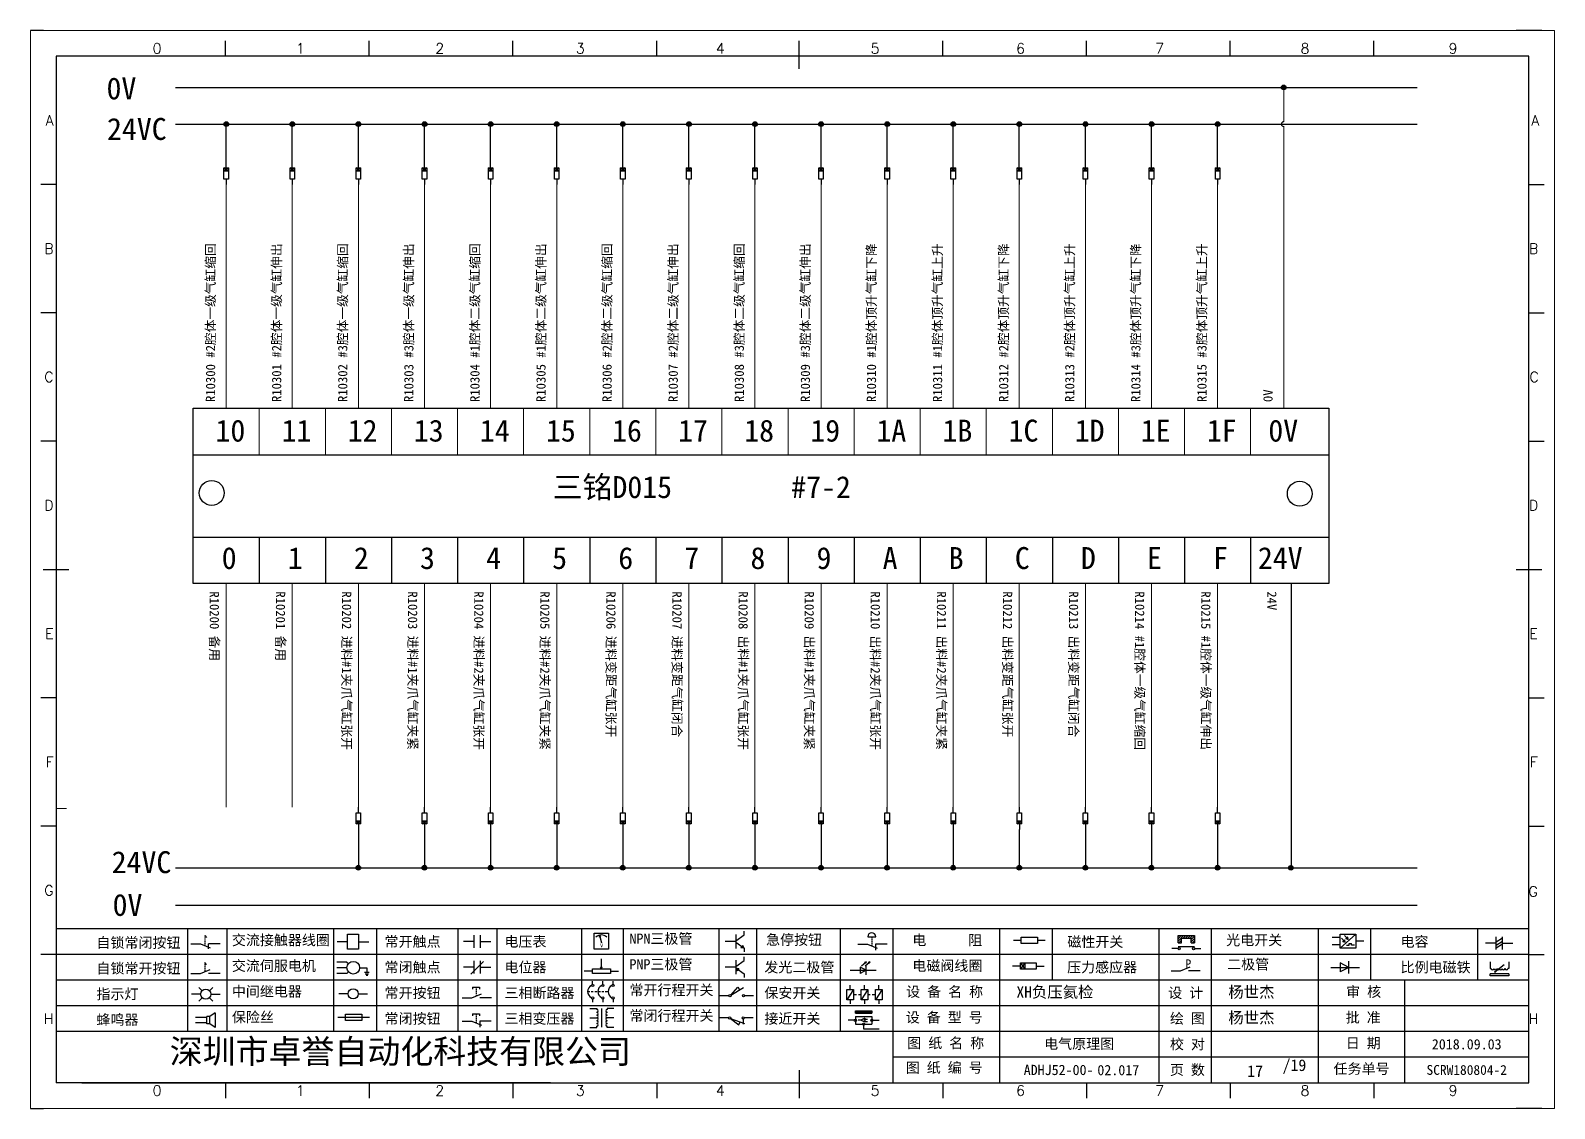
# Model space of a CAD drawing. Header units: millimetres. Extents: x 17734 to 28845, y 9358 to 11073.
# Drawn here: x 23331.7 to 23659.2, y 9420.4 to 9652 of the extents above; entities that cross this region are included whole.
import ezdxf
from ezdxf.enums import TextEntityAlignment as Align

# ---------------------------------------------------------------- set-up
doc = ezdxf.new("R2010")
doc.units = ezdxf.units.MM
doc.layers.add('AE_BOR', color=1, linetype='Continuous')
doc.styles.get("Standard").update_dxf_attribs({"font": ''})
doc.styles.add('WD', font='romans.shx', dxfattribs={"bigfont": 'gbcbig.shx'})
doc.styles.add('汉字', font='')
doc.styles.get('Standard').set_extended_font_data('SimSun')
doc.styles.get('汉字').set_extended_font_data('新宋体')

# ---------------------------------------------------------------- blocks, each defined once
blk = doc.blocks.new('磁性开关')
at = {"linetype": 'ByBlock'}
h = blk.add_hatch(dxfattribs=at)
h.set_pattern_fill('ANSI31', color=256, scale=0.1, style=0)
h.paths.add_polyline_path([(-1910.88, -776.69), (-1910.88, -775.29), (-1907.69, -775.29), (-1907.69, -776.69), (-1908.31, -776.69), (-1908.31, -775.79), (-1910.25, -775.79), (-1910.25, -776.69)])
for p, q in [((-1910.91, -777.81), (-1912.09, -777.81)), ((-1910.88, -776.69), (-1910.88, -775.29)), ((-1910.88, -775.29), (-1907.69, -775.29)), ((-1910.88, -776.69), (-1910.25, -776.69)), ((-1910.88, -777.39), (-1907.69, -777.39)), ((-1910.25, -776.69), (-1910.25, -775.79)), ((-1910.25, -775.79), (-1908.31, -775.79)), ((-1908.31, -776.69), (-1908.31, -775.79)), ((-1908.31, -776.69), (-1907.69, -776.69)), ((-1907.69, -775.29), (-1907.69, -776.69)), ((-1907.66, -777.81), (-1906.48, -777.81))]:
    blk.add_line(p, q, dxfattribs=at)
for centre in [(-1910.68, -777.81), (-1907.88, -777.81)]:
    blk.add_circle(centre, 0.225, dxfattribs=at)
blk = doc.blocks.new('*U8')
at = {"linetype": 'ByBlock'}
for p, q in [((-1909.23, -780.45), (-1909.23, -780.67)), ((-1909.23, -780.45), (-1908.92, -780.84)), ((-1909.23, -780.84), (-1909.23, -781.05)), ((-1911.92, -782.07), (-1910.06, -782.07)), ((-1910.06, -782.07), (-1908.18, -782.88)), ((-1909.23, -781.23), (-1909.23, -781.44)), ((-1909.23, -781.61), (-1909.23, -781.83)), ((-1909.23, -782), (-1909.23, -782.21)), ((-1909.23, -782.38), (-1909.23, -782.43)), ((-1908.52, -783.07), (-1908.52, -782.07)), ((-1906.25, -782.07), (-1908.52, -782.07))]:
    blk.add_line(p, q, dxfattribs=at)
blk = doc.blocks.new('*U11')
at = {"linetype": 'ByBlock'}
for p, q in [((-1911.92, -792.89), (-1910.06, -792.89)), ((-1910.06, -792.89), (-1908.18, -792.08)), ((-1908.88, -791.17), (-1909.23, -790.71)), ((-1909.23, -790.71), (-1909.23, -790.92)), ((-1909.23, -791.09), (-1909.23, -791.31)), ((-1909.23, -791.48), (-1909.23, -791.69)), ((-1909.23, -791.86), (-1909.23, -792.08)), ((-1909.23, -792.25), (-1909.23, -792.47)), ((-1906.25, -792.89), (-1908.52, -792.89))]:
    blk.add_line(p, q, dxfattribs=at)
blk = doc.blocks.new('蜂鸣器')
at = {"linetype": 'ByBlock'}
for p, q in [((-1907.17, -795.53), (-1908.25, -796.26)), ((-1907.17, -795.53), (-1907.17, -798.41)), ((-1908.8, -796.48), (-1911.01, -796.48)), ((-1908.8, -797.46), (-1911.01, -797.46)), ((-1908.25, -796.26), (-1908.8, -796.26)), ((-1908.8, -797.68), (-1908.8, -796.26)), ((-1908.25, -797.68), (-1908.8, -797.68)), ((-1908.25, -797.68), (-1908.25, -796.26)), ((-1907.17, -798.41), (-1908.25, -797.68))]:
    blk.add_line(p, q, dxfattribs=at)
blk = doc.blocks.new('指示灯')
at = {"linetype": 'ByBlock'}
for p, q in [((-1854.25, -776.92), (-1856.06, -776.92)), ((-1854.62, -775.59), (-1853.97, -776.23)), ((-1854.62, -778.25), (-1853.97, -777.61)), ((-1851.9, -775.59), (-1852.54, -776.23)), ((-1851.9, -778.25), (-1852.54, -777.61)), ((-1852.26, -776.92), (-1850.45, -776.92))]:
    blk.add_line(p, q, dxfattribs=at)
blk.add_circle((-1853.26, -776.92), 0.992, dxfattribs=at)
blk = doc.blocks.new('光电开关')
at = {"linetype": 'ByBlock'}
h = blk.add_hatch(dxfattribs=at)
h.set_pattern_fill('ANSI31', color=256, scale=0.01, style=0)
h.set_pattern_definition([(45, (0.172267, 0), (-0.0224506403, 0.0224506403), [])])
h.paths.add_polyline_path([(-1882.44, -776.34), (-1882.5, -775.91), (-1882.68, -776.07)])
h.paths.add_polyline_path([(-1882.86, -776.23), (-1882.44, -776.34), (-1882.68, -776.07)])
h.paths.add_polyline_path([(-1883.05, -776.88), (-1883.11, -776.45), (-1883.29, -776.61)])
h.paths.add_polyline_path([(-1883.47, -776.77), (-1883.05, -776.88), (-1883.29, -776.61)])
for p, q in [((-1884.01, -775.96), (-1885.56, -775.96)), ((-1884.01, -777.39), (-1885.56, -777.39)), ((-1880.91, -775.3), (-1884.01, -778.05)), ((-1883.75, -776.09), (-1883.05, -776.88)), ((-1883.11, -776.45), (-1883.47, -776.77)), ((-1883.05, -776.88), (-1883.47, -776.77)), ((-1883.14, -775.55), (-1882.44, -776.34)), ((-1883.05, -776.88), (-1883.11, -776.45)), ((-1882.5, -775.91), (-1882.86, -776.23)), ((-1882.44, -776.34), (-1882.86, -776.23)), ((-1882.78, -777.47), (-1882.23, -777.47)), ((-1882.44, -776.34), (-1882.5, -775.91)), ((-1882.23, -777.47), (-1882.23, -777.14)), ((-1882.23, -777.14), (-1881.78, -777.14)), ((-1881.78, -777.47), (-1881.78, -777.14)), ((-1881.23, -777.47), (-1881.78, -777.47)), ((-1879.37, -776.67), (-1880.91, -776.67))]:
    blk.add_line(p, q, dxfattribs=at)
blk.add_lwpolyline([(-1884.01, -775.3), (-1880.91, -775.3), (-1880.91, -778.05), (-1884.01, -778.05)], close=True, dxfattribs=at)
blk = doc.blocks.new('交流接触器线圈')
at = {"linetype": 'ByBlock'}
for p, q in [((-1880.82, -781.77), (-1882.87, -781.77)), ((-1878.72, -781.77), (-1876.67, -781.77))]:
    blk.add_line(p, q, dxfattribs=at)
blk.add_lwpolyline([(-1880.82, -780.28), (-1878.72, -780.28), (-1878.72, -783.26), (-1880.82, -783.26)], close=True, dxfattribs=at)
blk = doc.blocks.new('交流伺服电机')
at = {"linetype": 'ByBlock'}
for p, q in [((-1880.97, -785.75), (-1882.94, -785.75)), ((-1880.97, -786.85), (-1882.94, -786.85)), ((-1880.97, -785.75), (-1880.65, -786.03)), ((-1878.49, -786.85), (-1877.07, -786.85)), ((-1877.07, -786.85), (-1877.07, -787.72)), ((-1880.97, -787.94), (-1882.94, -787.94)), ((-1880.97, -787.94), (-1880.65, -787.67)), ((-1877.54, -787.72), (-1876.59, -787.72)), ((-1877.38, -788.01), (-1876.75, -788.01)), ((-1877.23, -788.29), (-1876.9, -788.29))]:
    blk.add_line(p, q, dxfattribs=at)
blk.add_circle((-1879.73, -786.85), 1.24, dxfattribs=at)
blk = doc.blocks.new('中间继电器')
at = {"linetype": 'ByBlock'}
for p, q in [((-1880.72, -791.92), (-1882.54, -791.92)), ((-1878.74, -791.92), (-1876.92, -791.92))]:
    blk.add_line(p, q, dxfattribs=at)
blk.add_circle((-1879.73, -791.92), 0.992, dxfattribs=at)
blk = doc.blocks.new('保险丝')
at = {"linetype": 'ByBlock'}
blk.add_line((-1882.72, -796.49), (-1876.55, -796.49), dxfattribs=at)
blk.add_lwpolyline([(-1881.2, -795.86), (-1878.06, -795.86), (-1878.06, -797.12), (-1881.2, -797.12)], close=True, dxfattribs=at)
blk = doc.blocks.new('常开按钮')
at = {"linetype": 'ByBlock'}
for p, q in [((-1910.06, -787.73), (-1908.18, -786.93)), ((-1909.9, -785.68), (-1908.56, -785.68)), ((-1909.9, -785.68), (-1909.9, -786.07)), ((-1909.23, -785.68), (-1909.23, -785.89)), ((-1909.23, -786.06), (-1909.23, -786.28)), ((-1909.23, -786.45), (-1909.23, -786.67)), ((-1909.23, -786.84), (-1909.23, -787.05)), ((-1908.56, -785.68), (-1908.56, -786.07)), ((-1911.92, -787.73), (-1910.06, -787.73)), ((-1909.23, -787.22), (-1909.23, -787.38)), ((-1906.25, -787.73), (-1908.52, -787.73))]:
    blk.add_line(p, q, dxfattribs=at)
blk = doc.blocks.new('常开触点')
at = {"linetype": 'ByBlock'}
for p, q in [((-1853.82, -782.99), (-1853.82, -780.56)), ((-1852.6, -782.99), (-1852.6, -780.56)), ((-1853.82, -781.77), (-1855.88, -781.77)), ((-1852.6, -781.77), (-1850.55, -781.77))]:
    blk.add_line(p, q, dxfattribs=at)
blk = doc.blocks.new('常闭触点')
at = {"linetype": 'ByBlock'}
for p, q in [((-1853.82, -786.77), (-1855.88, -786.77)), ((-1852.01, -785.66), (-1854.43, -788.1)), ((-1853.82, -787.99), (-1853.82, -785.56)), ((-1852.6, -787.99), (-1852.6, -785.56)), ((-1852.6, -786.77), (-1850.55, -786.77))]:
    blk.add_line(p, q, dxfattribs=at)
blk = doc.blocks.new('常闭按钮')
at = {"linetype": 'ByBlock'}
for p, q in [((-1856.13, -792.28), (-1854.28, -792.28)), ((-1854.28, -792.28), (-1852.4, -793.09)), ((-1854.11, -790.83), (-1852.77, -790.83)), ((-1854.11, -790.83), (-1854.11, -791.22)), ((-1853.44, -790.83), (-1853.44, -791.04)), ((-1853.44, -791.21), (-1853.44, -791.43)), ((-1853.44, -791.6), (-1853.44, -791.82)), ((-1853.44, -791.99), (-1853.44, -792.2)), ((-1853.44, -792.37), (-1853.44, -792.53)), ((-1852.77, -790.83), (-1852.77, -791.22)), ((-1850.47, -792.28), (-1852.73, -792.28)), ((-1852.73, -792.28), (-1852.73, -793.43))]:
    blk.add_line(p, q, dxfattribs=at)
blk = doc.blocks.new('电磁阀线圈')
at = {"linetype": 'ByBlock'}
for p, q in [((-1854.61, -795.92), (-1853.75, -797.16)), ((-1853.75, -795.92), (-1854.61, -797.16)), ((-1853.75, -795.92), (-1853.75, -797.16)), ((-1854.61, -796.54), (-1856.17, -796.54)), ((-1851.53, -796.54), (-1849.97, -796.54))]:
    blk.add_line(p, q, dxfattribs=at)
blk.add_lwpolyline([(-1854.61, -795.92), (-1851.53, -795.92), (-1851.53, -797.16), (-1854.61, -797.16)], close=True, dxfattribs=at)
blk = doc.blocks.new('电压表')
at = {"linetype": 'ByBlock'}
for p, q in [((-1814.84, -780.75), (-1814.91, -781.13)), ((-1814.6, -781.05), (-1814.91, -781.13)), ((-1814.84, -780.75), (-1814.46, -782.26)), ((-1814.84, -780.75), (-1814.6, -781.05))]:
    blk.add_line(p, q, dxfattribs=at)
blk.add_lwpolyline([(-1815.84, -780.34), (-1813.07, -780.34), (-1813.07, -783.49), (-1815.84, -783.49)], close=True, dxfattribs=at)
blk.add_arc((-1814.46, -782.26), 1.56, 46.8313, 133.1687, dxfattribs=at)
at = {"linetype": 'ByBlock', "insert": (-1814.7, -782.39), "char_height": 0.75, "width": 0.6768, "attachment_point": 1}
blk.add_mtext('V', dxfattribs=at)
blk = doc.blocks.new('电位器')
at = {"linetype": 'ByBlock'}
for p, q in [((-1814.45, -787.3), (-1814.62, -786.96)), ((-1814.62, -786.96), (-1814.27, -786.96)), ((-1814.45, -787.3), (-1814.45, -785.39)), ((-1814.45, -787.3), (-1814.27, -786.96)), ((-1816.21, -787.75), (-1817.79, -787.75)), ((-1812.68, -787.75), (-1811.1, -787.75))]:
    blk.add_line(p, q, dxfattribs=at)
blk.add_lwpolyline([(-1816.21, -787.3), (-1812.68, -787.3), (-1812.68, -788.2), (-1816.21, -788.2)], close=True, dxfattribs=at)
blk = doc.blocks.new('三相断路器')
at = {"linetype": 'ByBlock'}
for p, q in [((-1816.17, -790.33), (-1816.17, -789.7)), ((-1814.17, -790.33), (-1814.17, -789.7)), ((-1812.18, -790.33), (-1812.18, -789.7)), ((-1817.14, -791.74), (-1816.72, -791.74)), ((-1816.45, -791.74), (-1816.03, -791.74)), ((-1815.76, -791.74), (-1815.34, -791.74)), ((-1815.07, -791.74), (-1814.65, -791.74)), ((-1814.38, -791.74), (-1813.96, -791.74)), ((-1813.69, -791.74), (-1813.27, -791.74)), ((-1816.17, -793.19), (-1816.17, -793.83)), ((-1814.17, -793.19), (-1814.17, -793.83)), ((-1812.18, -793.19), (-1812.18, -793.83))]:
    blk.add_line(p, q, dxfattribs=at)
for centre in [(-1816.17, -790.55), (-1816.17, -792.98), (-1814.17, -790.55), (-1814.17, -792.98), (-1812.18, -790.55), (-1812.18, -792.98)]:
    blk.add_circle(centre, 0.219, dxfattribs=at)
for centre in [(-1815.81, -791.74), (-1813.82, -791.74), (-1811.83, -791.74)]:
    blk.add_arc(centre, 1.32, 115.5791, 244.4209, dxfattribs=at)
blk = doc.blocks.new('三相变压器')
at = {"linetype": 'ByBlock'}
for p, q in [((-1816.69, -795.03), (-1815.37, -795.03)), ((-1815.37, -795.03), (-1815.37, -795.24)), ((-1814.34, -798.7), (-1814.34, -795.04)), ((-1812, -795.03), (-1813.32, -795.03)), ((-1813.32, -795.03), (-1813.32, -795.24)), ((-1816.69, -796.87), (-1815.37, -796.87)), ((-1816.69, -798.71), (-1815.37, -798.71)), ((-1815.37, -798.71), (-1815.37, -798.5)), ((-1812, -796.87), (-1813.32, -796.87)), ((-1813.32, -798.71), (-1813.32, -798.5)), ((-1812, -798.71), (-1813.32, -798.71))]:
    blk.add_line(p, q, dxfattribs=at)
for centre, start, end in [((-1815.37, -795.51), 270, 90), ((-1815.37, -796.06), 270, 90), ((-1813.32, -795.51), 90, 270), ((-1813.32, -796.06), 90, 270), ((-1815.37, -796.6), 270, 90), ((-1815.37, -797.14), 270, 90), ((-1815.37, -797.68), 270, 90), ((-1815.37, -798.23), 270, 90), ((-1813.32, -796.6), 90, 270), ((-1813.32, -797.14), 90, 270), ((-1813.32, -797.68), 90, 270), ((-1813.32, -798.23), 90, 270)]:
    blk.add_arc(centre, 0.271, start, end, dxfattribs=at)
blk = doc.blocks.new('压力感应器')
at = {"linetype": 'ByBlock'}
for p, q in [((-1817.44, -777.73), (-1815.59, -777.73)), ((-1815.59, -777.73), (-1813.71, -776.93)), ((-1811.78, -777.73), (-1814.05, -777.73))]:
    blk.add_line(p, q, dxfattribs=at)
at = {"linetype": 'ByBlock', "insert": (-1814.65, -775.48), "char_height": 1.68, "width": 1.2242, "attachment_point": 1}
blk.add_mtext('{\\fNSimSun|b0|i0|c134|p49;P}', dxfattribs=at)
blk = doc.blocks.new('二极管')
at = {"linetype": 'ByBlock'}
for p, q in [((-1787.52, -776.77), (-1781.92, -776.77)), ((-1783.97, -776.77), (-1785.69, -775.9)), ((-1785.69, -775.9), (-1785.69, -777.65)), ((-1783.97, -776.77), (-1785.69, -777.65)), ((-1783.97, -777.99), (-1783.97, -775.56))]:
    blk.add_line(p, q, dxfattribs=at)
blk = doc.blocks.new('NPN三极管')
at = {"linetype": 'ByBlock'}
for p, q in [((-1785.73, -780.61), (-1785.73, -783.32)), ((-1785.73, -781.82), (-1784.15, -780.66)), ((-1784.15, -780.66), (-1784.15, -779.98)), ((-1785.73, -781.97), (-1787.81, -781.97)), ((-1785.73, -782.11), (-1784.15, -783.27)), ((-1784.41, -782.73), (-1784.74, -783.18)), ((-1784.15, -783.27), (-1784.74, -783.18)), ((-1784.15, -783.27), (-1784.41, -782.73)), ((-1784.15, -783.27), (-1784.15, -783.96))]:
    blk.add_line(p, q, dxfattribs=at)
blk = doc.blocks.new('PNP三极管')
at = {"linetype": 'ByBlock'}
for p, q in [((-1784.9, -786.74), (-1786.98, -786.74)), ((-1784.9, -785.38), (-1784.9, -788.09)), ((-1784.9, -786.59), (-1783.32, -785.43)), ((-1784.9, -786.88), (-1783.32, -788.04)), ((-1784.9, -786.88), (-1784.31, -786.97)), ((-1784.9, -786.88), (-1784.64, -787.42)), ((-1784.31, -786.97), (-1784.64, -787.42)), ((-1783.32, -785.43), (-1783.32, -784.75)), ((-1783.32, -788.04), (-1783.32, -788.73))]:
    blk.add_line(p, q, dxfattribs=at)
blk = doc.blocks.new('常开行程开关')
at = {"linetype": 'ByBlock'}
for p, q in [((-1786.29, -792.3), (-1788.01, -792.3)), ((-1785.89, -792.17), (-1784.52, -790.62)), ((-1785.89, -792.17), (-1783.43, -790.72)), ((-1784.52, -790.62), (-1784.19, -791.17)), ((-1781.48, -792.3), (-1783.21, -792.3))]:
    blk.add_line(p, q, dxfattribs=at)
for centre in [(-1786.07, -792.3), (-1783.42, -792.3)]:
    blk.add_circle(centre, 0.219, dxfattribs=at)
blk = doc.blocks.new('常闭行程开关')
at = {"linetype": 'ByBlock'}
for p, q in [((-1786.34, -796.62), (-1788.07, -796.62)), ((-1785.93, -796.72), (-1783.25, -797.7)), ((-1785.93, -796.72), (-1784.3, -798)), ((-1784.3, -798), (-1784.08, -797.4)), ((-1783.48, -796.84), (-1783.48, -797.85)), ((-1781.54, -796.62), (-1783.26, -796.62))]:
    blk.add_line(p, q, dxfattribs=at)
for centre in [(-1786.12, -796.62), (-1783.48, -796.62)]:
    blk.add_circle(centre, 0.219, dxfattribs=at)
blk = doc.blocks.new('电容')
at = {"linetype": 'ByBlock'}
for p, q in [((-1756.08, -782.99), (-1756.08, -780.56)), ((-1754.86, -780.79), (-1756.08, -781.55)), ((-1754.86, -782.99), (-1754.86, -780.56)), ((-1756.08, -781.77), (-1758.13, -781.77)), ((-1754.86, -781.44), (-1756.08, -782.2)), ((-1754.86, -781.99), (-1756.08, -782.75)), ((-1754.86, -781.77), (-1752.81, -781.77))]:
    blk.add_line(p, q, dxfattribs=at)
blk = doc.blocks.new('发光二极管')
at = {"linetype": 'ByBlock'}
for p, q in [((-1758.01, -786.77), (-1752.89, -786.77)), ((-1754.84, -786.77), (-1756.04, -786.16)), ((-1756.04, -786.16), (-1756.04, -787.39)), ((-1754.84, -786.77), (-1756.04, -787.39)), ((-1755.78, -785.92), (-1754.89, -785.14)), ((-1754.89, -785.14), (-1755.2, -785.22)), ((-1755.2, -785.22), (-1755.01, -785.43)), ((-1755.08, -785.92), (-1754.18, -785.14)), ((-1754.89, -785.14), (-1755.01, -785.43)), ((-1754.84, -787.63), (-1754.84, -785.92)), ((-1754.18, -785.14), (-1754.49, -785.22)), ((-1754.49, -785.22), (-1754.31, -785.43)), ((-1754.18, -785.14), (-1754.31, -785.43))]:
    blk.add_line(p, q, dxfattribs=at)
blk = doc.blocks.new('比例电磁阀')
at = {"linetype": 'ByBlock'}
for p, q in [((-1757.26, -775.38), (-1757.26, -776.71)), ((-1757.26, -776.71), (-1757.05, -776.71)), ((-1753.6, -777.73), (-1757.25, -777.73)), ((-1757.25, -778.13), (-1757.25, -777.73)), ((-1753.6, -778.13), (-1757.25, -778.13)), ((-1754.5, -775.98), (-1756.35, -777.44)), ((-1756.35, -777.44), (-1756.25, -777.25)), ((-1756.35, -777.44), (-1756.15, -777.38)), ((-1756.15, -777.38), (-1756.25, -777.25)), ((-1753.58, -776.71), (-1753.8, -776.71)), ((-1753.6, -777.73), (-1753.6, -778.13)), ((-1753.58, -775.38), (-1753.58, -776.71))]:
    blk.add_line(p, q, dxfattribs=at)
for centre in [(-1756.78, -776.71), (-1756.24, -776.71), (-1755.7, -776.71), (-1755.15, -776.71), (-1754.61, -776.71), (-1754.07, -776.71)]:
    blk.add_arc(centre, 0.271, 180, 0, dxfattribs=at)
blk = doc.blocks.new('保安开关')
at = {"linetype": 'ByBlock'}
for p, q in [((-1757.96, -790.79), (-1757.96, -789.97)), ((-1755.17, -790.79), (-1755.17, -789.97)), ((-1752.39, -790.79), (-1752.39, -789.97)), ((-1757.33, -790.79), (-1758.6, -792.81)), ((-1757.96, -792.81), (-1757.96, -793.62)), ((-1757.33, -791.8), (-1756.72, -791.8)), ((-1756.35, -791.8), (-1755.89, -791.8)), ((-1754.54, -790.79), (-1755.81, -792.81)), ((-1755.17, -792.81), (-1755.17, -793.62)), ((-1754.52, -791.8), (-1754.06, -791.8)), ((-1753.69, -791.8), (-1753.08, -791.8)), ((-1751.75, -790.79), (-1753.02, -792.81)), ((-1752.39, -792.81), (-1752.39, -793.62))]:
    blk.add_line(p, q, dxfattribs=at)
for points in [[(-1758.6, -790.79), (-1757.33, -790.79), (-1757.33, -792.81), (-1758.6, -792.81)], [(-1755.81, -790.79), (-1754.54, -790.79), (-1754.54, -792.81), (-1755.81, -792.81)], [(-1753.02, -790.79), (-1751.75, -790.79), (-1751.75, -792.81), (-1753.02, -792.81)]]:
    blk.add_lwpolyline(points, close=True, dxfattribs=at)
blk = doc.blocks.new('接近开关')
at = {"linetype": 'ByBlock'}
h = blk.add_hatch(dxfattribs=at)
h.set_pattern_fill('ANSI31', color=256, scale=0.01, style=0)
h.set_pattern_definition([(45, (-89.131516, -30.795668), (-0.0224506403, 0.0224506403), [])])
h.paths.add_polyline_path([(-1516.96, -1123.35), (-1516.96, -1122.85), (-1513.76, -1122.85), (-1513.76, -1123.35)])
for p, q in [((-1517.18, -1124.71), (-1518.36, -1124.71)), ((-1516.96, -1123.35), (-1516.96, -1122.85)), ((-1516.96, -1122.85), (-1513.76, -1122.85)), ((-1516.96, -1123.35), (-1513.76, -1123.35)), ((-1516.96, -1123.95), (-1513.76, -1123.95)), ((-1516.96, -1123.95), (-1516.96, -1125.47)), ((-1516.96, -1125.47), (-1513.76, -1125.47)), ((-1515.91, -1124.71), (-1516.45, -1124.71)), ((-1515.11, -1124.31), (-1515.91, -1124.71)), ((-1515.11, -1125.11), (-1515.91, -1124.71)), ((-1515.33, -1124.53), (-1515.17, -1124.53)), ((-1515.33, -1124.88), (-1515.17, -1124.88)), ((-1515.25, -1124.45), (-1515.25, -1124.61)), ((-1515.11, -1124.31), (-1515.11, -1125.11)), ((-1515.11, -1124.48), (-1514.58, -1124.48)), ((-1515.11, -1124.94), (-1514.58, -1124.94)), ((-1513.76, -1122.85), (-1513.76, -1123.35)), ((-1513.76, -1123.95), (-1513.76, -1125.47)), ((-1513.54, -1124.71), (-1512.36, -1124.71)), ((-1515.36, -1125.69), (-1515.36, -1126.36)), ((-1515.36, -1126.36), (-1512.36, -1126.36))]:
    blk.add_line(p, q, dxfattribs=at)
for centre in [(-1516.96, -1124.71), (-1515.36, -1125.47), (-1513.76, -1124.71)]:
    blk.add_circle(centre, 0.225, dxfattribs=at)
blk = doc.blocks.new('电阻')
at = {"linetype": 'ByBlock'}
for p, q in [((-3.09, 0), (-1.57, 0)), ((1.57, 0), (3.09, 0))]:
    blk.add_line(p, q, dxfattribs=at)
blk.add_lwpolyline([(-1.57, 0.63), (1.57, 0.63), (1.57, -0.63), (-1.57, -0.63)], close=True, dxfattribs=at)
blk = doc.blocks.new('急停按钮')
at = {"linetype": 'ByBlock'}
for p, q in [((-1.86, 0), (0, 0)), ((0, 0), (1.88, -0.81)), ((0.06, 1.45), (1.61, 1.45)), ((0.83, 1.45), (0.83, 1.24)), ((0.83, 1.07), (0.83, 0.85)), ((0.83, 0.68), (0.83, 0.47)), ((0.83, 0.29), (0.83, 0.08)), ((3.81, 0), (1.54, 0)), ((1.54, 0), (1.54, -1.15)), ((0.83, -0.09), (0.83, -0.24))]:
    blk.add_line(p, q, dxfattribs=at)
blk.add_arc((0.83, 1.45), 0.774, 0, 180)
blk = doc.blocks.new('电控横A4')
for p, q in [((292, -5), (5, -5)), ((5, -5), (5, -205)), ((292, -205), (292, -5)), ((10.03, -205), (289.53, -205)), ((130.8, -205), (190.75, -205)), ((190.75, -205), (259.54, -205))]:
    blk.add_line(p, q)
at = {"lineweight": 9, "ltscale": 0.1}
for p, q in [((5, -151.57), (7, -151.57)), ((101.34, -205), (130.8, -205)), ((129.44, -205), (129.44, -205)), ((129.44, -205), (129.44, -205)), ((129.44, -205), (129.44, -205)), ((129.44, -205), (129.44, -205))]:
    blk.add_line(p, q, dxfattribs=at)
at = {"linetype": 'ByBlock'}
for p, q in [((292, -175), (5, -175)), ((292, -180), (5, -180)), ((292, -185), (5, -185)), ((292, -190), (5, -190)), ((292, -195), (5, -195)), ((292, -200), (168.03, -200))]:
    blk.add_line(p, q, dxfattribs=at)
at = {"color": 0, "lineweight": -2}
for p, q in [((30.58, -175), (30.58, -195)), ((38.26, -175), (38.26, -195)), ((59.05, -175), (59.05, -195)), ((67.4, -175), (67.4, -195)), ((83.26, -175), (83.26, -195)), ((90.91, -175), (90.91, -195)), ((107.4, -175), (107.4, -195)), ((115.5, -175), (115.5, -195)), ((134.12, -175), (134.12, -195)), ((141.48, -175), (141.48, -195)), ((157.79, -175), (157.79, -195)), ((168.03, -175), (168.03, -204.92)), ((188.84, -175), (188.84, -185)), ((199.08, -175), (199.08, -185)), ((219.89, -175), (219.89, -185)), ((230.12, -175), (230.12, -185)), ((250.93, -175), (250.93, -185)), ((261.17, -175), (261.17, -185)), ((281.98, -175), (281.98, -185)), ((188.84, -185), (188.84, -204.92)), ((219.89, -185), (219.89, -205)), ((230.12, -185), (230.12, -205)), ((250.93, -185), (250.93, -205)), ((267.79, -185), (267.79, -205))]:
    blk.add_line(p, q, dxfattribs=at)
at = {"color": 0, "ltscale": 2}
for p, q in [((292, -205), (292, -183.55)), ((101.34, -205), (5, -205)), ((259.54, -205), (289.53, -205)), ((259.54, -205), (292, -205))]:
    blk.add_line(p, q, dxfattribs=at)
at = {"layer": 'AE_BOR', "lineweight": 30}
for p, q in [((2.53, 0), (0, 0)), ((294.53, 0), (289.53, 0)), ((0, -210), (2.53, -210)), ((294.53, -210), (289.53, -210))]:
    blk.add_line(p, q, dxfattribs=at)
at = {"layer": 'AE_BOR', "color": 1, "lineweight": 15}
for p, q in [((0, 0), (297, 0)), ((0, -210), (0, 0)), ((297, 0), (297, -210)), ((297, -210), (0, -210))]:
    blk.add_line(p, q, dxfattribs=at)
at = {"layer": 'AE_BOR'}
for p, q in [((38.03, -5), (38.03, -2)), ((66.03, -5), (66.03, -2)), ((94.03, -5), (94.03, -2)), ((122.03, -5), (122.03, -2)), ((149.78, -5), (149.78, -2)), ((177.78, -5), (177.78, -2)), ((205.78, -5), (205.78, -2)), ((233.78, -5), (233.78, -2)), ((261.78, -5), (261.78, -2)), ((5, -30), (2, -30)), ((292, -30), (295, -30)), ((5, -55), (2, -55)), ((292, -55), (295, -55)), ((5, -80), (2, -80)), ((292, -80), (295, -80)), ((5, -130), (2, -130)), ((292, -130), (295, -130)), ((5, -155), (2, -155)), ((292, -155), (295, -155)), ((5, -180), (2, -180)), ((292, -180), (295, -180)), ((38.03, -205), (38.03, -208)), ((66.03, -205), (66.03, -208)), ((94.03, -205), (94.03, -208)), ((122.03, -205), (122.03, -208)), ((149.78, -205), (149.78, -208)), ((177.78, -205), (177.78, -208)), ((205.78, -205), (205.78, -208)), ((233.78, -205), (233.78, -208)), ((261.78, -205), (261.78, -208))]:
    blk.add_line(p, q, dxfattribs=at)
at = {"layer": 'AE_BOR', "color": 2, "lineweight": 30}
for p, q in [((149.78, -7.5), (149.78, -2.5)), ((2.5, -105), (7.5, -105)), ((289.5, -105), (294.5, -105)), ((149.78, -202.5), (149.78, -207.5)), ((149.78, -205), (149.78, -207.5))]:
    blk.add_line(p, q, dxfattribs=at)
at = {"linetype": 'ByBlock'}
for name, p in [('*U8', (1943.19, 604.18)), ('交流接触器线圈', (1942.62, 604.27)), ('常开触点', (1940.27, 604.3)), ('电压表', (1925.71, 604.52)), ('NPN三极管', (1923.2, 604.5)), ('磁性开关', (2134.53, 598.96)), ('光电开关', (2139.22, 599.27)), ('电容', (2041.69, 603.98)), ('电位器', (1925.71, 604.52)), ('PNP三极管', (1922.37, 604.27)), ('压力感应器', (2039.72, 594.52)), ('*U11', (1943.19, 609.18)), ('交流伺服电机', (1942.62, 604.27)), ('常闭触点', (1940.27, 604.3)), ('发光二极管', (1917.72, 603.69)), ('电磁阀线圈', (2047.53, 614.3)), ('二极管', (2040.91, 594.27)), ('比例电磁阀', (2041.69, 593.98)), ('指示灯', (1887.41, 589.18)), ('中间继电器', (1942.62, 604.27)), ('常开按钮', (1996.06, 599.3)), ('三相断路器', (1925.71, 604.52)), ('常开行程开关', (1922.37, 604.27)), ('保安开关', (1917.72, 603.98)), ('蜂鸣器', (1943.19, 604.18)), ('保险丝', (1942.62, 604.27)), ('常闭按钮', (1940.27, 599.3)), ('三相变压器', (1925.71, 604.52)), ('常闭行程开关', (1922.37, 604.27)), ('接近开关', (1677.72, 931.9))]:
    blk.add_blockref(name, p, dxfattribs=at)
for name, p in [('急停按钮', (163.12, -177.98)), ('电阻', (194.66, -177.22))]:
    blk.add_blockref(name, p)
at = {"char_height": 2, "attachment_point": 1, "style": '汉字'}
for s, insert in [('{\\fKaiTi_GB2312|b0|i0|c134|p49;自锁常闭按钮}', (12.86, -176.69)), ('{\\fKaiTi_GB2312|b0|i0|c134|p49;交流接触器线圈}', (39.25, -176.19)), ('{\\fKaiTi_GB2312|b0|i0|c134|p49;常开触点}', (69.01, -176.48)), ('{\\fKaiTi_GB2312|b0|i0|c134|p49;电压表}', (92.37, -176.47)), ('{\\fKaiTi_GB2312|b0|i0|c134|p49;NPN三极管}', (116.73, -175.91)), ('{\\fKaiTi_GB2312|b0|i0|c134|p49;急停按钮}', (143.35, -176.12)), ('{\\fKaiTi_GB2312|b0|i0|c134|p49;电      阻}', (171.86, -176.19)), ('{\\fKaiTi_GB2312|b0|i0|c134|p49;磁性开关}', (202.07, -176.53)), ('{\\fKaiTi_GB2312|b0|i0|c134|p49;光电开关}', (233.02, -176.19)), ('{\\fKaiTi_GB2312|b0|i0|c134|p49;电容}', (267, -176.48)), ('{\\fKaiTi_GB2312|b0|i0|c134|p49;交流伺服电机}', (39.25, -181.19)), ('{\\fKaiTi_GB2312|b0|i0|c134|p49;电位器}', (92.37, -181.47)), ('{\\fKaiTi_GB2312|b0|i0|c134|p49;PNP三极管}', (116.73, -180.91)), ('{\\fKaiTi_GB2312|b0|i0|c134|p49;电磁阀线圈}', (171.86, -181.19)), ('{\\fKaiTi_GB2312|b0|i0|c134|p49;压力感应器}', (202.02, -181.47)), ('{\\fKaiTi_GB2312|b0|i0|c134|p49;二极管}', (233.2, -180.91)), ('{\\fKaiTi_GB2312|b0|i0|c134|p49;自锁常开按钮}', (12.86, -181.69)), ('{\\fKaiTi_GB2312|b0|i0|c134|p49;常闭触点}', (69.01, -181.48)), ('{\\fKaiTi_GB2312|b0|i0|c134|p49;发光二极管}', (143.02, -181.48)), ('{\\fKaiTi_GB2312|b0|i0|c134|p49;比例电磁铁}', (267, -181.48)), ('{\\fKaiTi_GB2312|b0|i0|c134|p49;指示灯}', (12.86, -186.69)), ('{\\fKaiTi_GB2312|b0|i0|c134|p49;中间继电器}', (39.25, -186.19)), ('{\\fKaiTi_GB2312|b0|i0|c134|p49;常开按钮}', (69.01, -186.48)), ('{\\fKaiTi_GB2312|b0|i0|c134|p49;三相断路器}', (92.37, -186.47)), ('{\\fKaiTi_GB2312|b0|i0|c134|p49;常开行程开关}', (116.73, -185.91)), ('{\\fKaiTi_GB2312|b0|i0|c134|p49;保安开关}', (143.02, -186.48)), ('{\\fKaiTi_GB2312|b0|i0|c134|p0;设 备 名 称}', (170.65, -186.24)), ('{\\fKaiTi_GB2312|b0|i0|c134|p0;设 计}', (221.72, -186.46)), ('{\\fKaiTi_GB2312|b0|i0|c134|p0;审 核}', (256.39, -186.25)), ('{\\fKaiTi_GB2312|b0|i0|c134|p49;蜂鸣器}', (12.86, -191.69)), ('{\\fKaiTi_GB2312|b0|i0|c134|p49;保险丝}', (39.25, -191.19)), ('{\\fKaiTi_GB2312|b0|i0|c134|p49;常闭按钮}', (69.01, -191.48)), ('{\\fKaiTi_GB2312|b0|i0|c134|p49;三相变压器}', (92.37, -191.47)), ('{\\fKaiTi_GB2312|b0|i0|c134|p49;常闭行程开关}', (116.73, -190.91)), ('{\\fKaiTi_GB2312|b0|i0|c134|p49;接近开关}', (143.02, -191.48)), ('{\\fKaiTi_GB2312|b0|i0|c134|p0;设 备 型 号}', (170.58, -191.24)), ('{\\fKaiTi_GB2312|b0|i0|c134|p0;绘 图}', (222.05, -191.46)), ('{\\fKaiTi_GB2312|b0|i0|c134|p0;批 准}', (256.32, -191.25)), ('{\\fKaiTi_GB2312|b0|i0|c134|p0;图 纸 名 称}', (170.86, -196.24)), ('{\\fKaiTi_GB2312|b0|i0|c134|p0;日 期}', (256.32, -196.25)), ('{\\fKaiTi_GB2312|b0|i0|c134|p0;校 对}', (222.05, -196.46)), ('{\\fKaiTi_GB2312|b0|i0|c134|p0;图 纸 编 号}', (170.57, -201.03)), ('{\\fKaiTi_GB2312|b0|i0|c134|p0;页 数}', (222.05, -201.46)), ('{\\fKaiTi_GB2312|b0|i0|c134|p0;任务单号}', (253.94, -201.25))]:
    blk.add_mtext(s, dxfattribs=dict(at, insert=insert))
for s, insert, char_height, width, attachment_point in [('{\\fKaiTi_GB2312|b0|i0|c134|p49;XH负压氦检}', (192.15, -186.2), 2.2, 26.5767, 1), ('{\\fKaiTi_GB2312|b0|i0|c134|p49;杨世杰}', (233.43, -186.2), 2.2, 15.3175, 1), ('{\\fKaiTi_GB2312|b0|i0|c134|p49;杨世杰}', (233.43, -191.2), 2.2, 15.3175, 1), ('{\\fKaiTi_GB2312|b0|i0|c134|p49;2018.09.03}', (279.89, -197.5), 2, 24.2172, 5), ('{\\fKaiTi_GB2312|b0|i0|c134|p49;SCRW180804-2}', (279.89, -202.5), 1.92, 24.2172, 5)]:
    blk.add_mtext(s, dxfattribs=dict(insert=insert, char_height=char_height, width=width, attachment_point=attachment_point))
at = {"color": 0, "lineweight": -2}
for s, insert, char_height, width, attachment_point in [('深圳市卓誉自动化科技有限公司', (27.14, -196.53), 4.7064, 96.1138, 1), ('{\\C256;ADHJ52-00-}', (200.36, -202.5), 2, 31.0482, 5)]:
    blk.add_mtext(s, dxfattribs=dict(at, insert=insert, char_height=char_height, width=width, attachment_point=attachment_point))
at = {"color": 0, "linetype": 'ByBlock', "lineweight": -2, "insert": (242.64, -201.84), "char_height": 4.2689, "width": 20.8102, "attachment_point": 5}
blk.add_mtext('  {\\H0.53119x; /19}', dxfattribs=at)
at = {"layer": 'AE_BOR', "style": 'WD'}
for s, p in [('0', (24.67, -4.5)), ('1', (52.6, -4.5)), ('2', (79.75, -4.5)), ('3', (107.15, -4.5)), ('4', (134.45, -4.5)), ('5', (164.59, -4.5)), ('6', (192.94, -4.5)), ('7', (220.04, -4.5)), ('8', (248.37, -4.5)), ('9', (277.23, -4.5)), ('0', (24.67, -207.5)), ('1', (52.6, -207.5)), ('2', (79.75, -207.5)), ('3', (107.15, -207.5)), ('4', (134.45, -207.5)), ('5', (164.59, -207.5)), ('6', (192.94, -207.5)), ('7', (220.04, -207.5)), ('8', (248.37, -207.5)), ('9', (277.23, -207.5))]:
    blk.add_text(s, height=2, dxfattribs=at).set_placement(p, align=Align.CENTER)
for s, p in [('A', (4.5, -17.5)), ('A', (294.03, -17.5)), ('B', (4.5, -42.5)), ('B', (293.84, -42.5)), ('C', (4.5, -67.5)), ('C', (293.93, -67.5)), ('D', (4.5, -92.5)), ('D', (293.84, -92.5)), ('E', (4.5, -117.5)), ('E', (293.74, -117.5)), ('F', (4.5, -142.5)), ('F', (293.74, -142.5)), ('F', (293.74, -142.5)), ('G', (4.5, -167.5)), ('G', (293.74, -167.72)), ('H', (4.5, -192.5)), ('H', (293.84, -192.5))]:
    blk.add_text(s, height=2, dxfattribs=at).set_placement(p, align=Align.MIDDLE_RIGHT)

msp = doc.modelspace()

# ---------------------------------------------------------------- hatches: boundary and pattern name
at = {"lineweight": -2}
h = msp.add_hatch(color=0, dxfattribs=at)
edge = h.paths.add_edge_path()
edge.add_arc((23600.966, 9639.718), 0.5, 0, 360)
h = msp.add_hatch(color=0, dxfattribs=at)
edge = h.paths.add_edge_path()
edge.add_arc((23373.779, 9631.864), 0.5, 180, 540)
h = msp.add_hatch(color=0, dxfattribs=at)
edge = h.paths.add_edge_path()
edge.add_arc((23387.979, 9631.864), 0.5, 180, 540)
h = msp.add_hatch(color=0, dxfattribs=at)
edge = h.paths.add_edge_path()
edge.add_arc((23402.179, 9631.864), 0.5, 180, 540)
h = msp.add_hatch(color=0, dxfattribs=at)
edge = h.paths.add_edge_path()
edge.add_arc((23416.379, 9631.864), 0.5, 180, 540)
h = msp.add_hatch(color=0, dxfattribs=at)
edge = h.paths.add_edge_path()
edge.add_arc((23430.579, 9631.864), 0.5, 180, 540)
h = msp.add_hatch(color=0, dxfattribs=at)
edge = h.paths.add_edge_path()
edge.add_arc((23444.779, 9631.864), 0.5, 180, 540)
h = msp.add_hatch(color=0, dxfattribs=at)
edge = h.paths.add_edge_path()
edge.add_arc((23458.979, 9631.864), 0.5, 180, 540)
h = msp.add_hatch(color=0, dxfattribs=at)
edge = h.paths.add_edge_path()
edge.add_arc((23473.179, 9631.864), 0.5, 180, 540)
h = msp.add_hatch(color=0, dxfattribs=at)
edge = h.paths.add_edge_path()
edge.add_arc((23487.379, 9631.864), 0.5, 180, 540)
h = msp.add_hatch(color=0, dxfattribs=at)
edge = h.paths.add_edge_path()
edge.add_arc((23501.579, 9631.864), 0.5, 180, 540)
h = msp.add_hatch(color=0, dxfattribs=at)
edge = h.paths.add_edge_path()
edge.add_arc((23515.779, 9631.864), 0.5, 180, 540)
h = msp.add_hatch(color=0, dxfattribs=at)
edge = h.paths.add_edge_path()
edge.add_arc((23529.979, 9631.864), 0.5, 180, 540)
h = msp.add_hatch(color=0, dxfattribs=at)
edge = h.paths.add_edge_path()
edge.add_arc((23544.179, 9631.864), 0.5, 180, 540)
h = msp.add_hatch(color=0, dxfattribs=at)
edge = h.paths.add_edge_path()
edge.add_arc((23558.379, 9631.864), 0.5, 180, 540)
h = msp.add_hatch(color=0, dxfattribs=at)
edge = h.paths.add_edge_path()
edge.add_arc((23572.579, 9631.864), 0.5, 180, 540)
h = msp.add_hatch(color=0, dxfattribs=at)
edge = h.paths.add_edge_path()
edge.add_arc((23586.779, 9631.864), 0.5, 180, 540)
h = msp.add_hatch(color=0, dxfattribs=at)
edge = h.paths.add_edge_path()
edge.add_arc((23402.154, 9472.131), 0.5, 0, 360)
h = msp.add_hatch(color=0, dxfattribs=at)
edge = h.paths.add_edge_path()
edge.add_arc((23416.354, 9472.131), 0.5, 0, 360)
h = msp.add_hatch(color=0, dxfattribs=at)
edge = h.paths.add_edge_path()
edge.add_arc((23430.554, 9472.131), 0.5, 0, 360)
h = msp.add_hatch(color=0, dxfattribs=at)
edge = h.paths.add_edge_path()
edge.add_arc((23444.754, 9472.131), 0.5, 0, 360)
h = msp.add_hatch(color=0, dxfattribs=at)
edge = h.paths.add_edge_path()
edge.add_arc((23458.954, 9472.131), 0.5, 0, 360)
h = msp.add_hatch(color=0, dxfattribs=at)
edge = h.paths.add_edge_path()
edge.add_arc((23473.154, 9472.131), 0.5, 0, 360)
h = msp.add_hatch(color=0, dxfattribs=at)
edge = h.paths.add_edge_path()
edge.add_arc((23487.354, 9472.131), 0.5, 0, 360)
h = msp.add_hatch(color=0, dxfattribs=at)
edge = h.paths.add_edge_path()
edge.add_arc((23501.554, 9472.131), 0.5, 0, 360)
h = msp.add_hatch(color=0, dxfattribs=at)
edge = h.paths.add_edge_path()
edge.add_arc((23515.754, 9472.131), 0.5, 0, 360)
h = msp.add_hatch(color=0, dxfattribs=at)
edge = h.paths.add_edge_path()
edge.add_arc((23529.954, 9472.131), 0.5, 0, 360)
h = msp.add_hatch(color=0, dxfattribs=at)
edge = h.paths.add_edge_path()
edge.add_arc((23544.154, 9472.131), 0.5, 0, 360)
h = msp.add_hatch(color=0, dxfattribs=at)
edge = h.paths.add_edge_path()
edge.add_arc((23558.354, 9472.131), 0.5, 0, 360)
h = msp.add_hatch(color=0, dxfattribs=at)
edge = h.paths.add_edge_path()
edge.add_arc((23572.554, 9472.131), 0.5, 0, 360)
h = msp.add_hatch(color=0, dxfattribs=at)
edge = h.paths.add_edge_path()
edge.add_arc((23586.754, 9472.131), 0.5, 0, 360)
h = msp.add_hatch(color=0, dxfattribs=at)
edge = h.paths.add_edge_path()
edge.add_arc((23602.501, 9472.12), 0.5, 0, 360)

# ---------------------------------------------------------------- linework, layer by layer
at = {"color": 0, "lineweight": -2}
for p, q in [((23362.869, 9639.718), (23629.622, 9639.718)), ((23362.869, 9631.846), (23629.622, 9631.846)), ((23366.666, 9560.849), (23610.666, 9560.849)), ((23366.666, 9543.146), (23610.666, 9543.146)), ((23380.866, 9543.146), (23380.866, 9533.146)), ((23395.066, 9543.146), (23395.066, 9533.146)), ((23409.266, 9543.146), (23409.266, 9533.146)), ((23423.466, 9543.146), (23423.466, 9533.146)), ((23437.666, 9543.146), (23437.666, 9533.146)), ((23451.866, 9543.146), (23451.866, 9533.146)), ((23466.066, 9543.146), (23466.066, 9533.146)), ((23480.266, 9543.146), (23480.266, 9533.146)), ((23494.466, 9543.146), (23494.466, 9533.146)), ((23508.666, 9543.146), (23508.666, 9533.146)), ((23522.866, 9543.146), (23522.866, 9533.146)), ((23537.066, 9543.146), (23537.066, 9533.146)), ((23551.266, 9543.146), (23551.266, 9533.146)), ((23565.466, 9543.146), (23565.466, 9533.146)), ((23579.666, 9543.146), (23579.666, 9533.146)), ((23593.866, 9543.146), (23593.866, 9533.146)), ((23602.536, 9533.108), (23602.536, 9472.149)), ((23362.869, 9472.149), (23629.622, 9472.149)), ((23362.869, 9464.099), (23629.622, 9464.099))]:
    msp.add_line(p, q, dxfattribs=at)
at = {"lineweight": 0}
for p, q in [((23600.966, 9632.346), (23600.966, 9639.718)), ((23600.966, 9570.849), (23600.966, 9631.346)), ((23373.766, 9570.849), (23373.766, 9618.849)), ((23387.966, 9570.849), (23387.966, 9618.849)), ((23402.166, 9570.849), (23402.166, 9618.849)), ((23416.366, 9570.849), (23416.366, 9618.849)), ((23430.566, 9570.849), (23430.566, 9618.849)), ((23444.766, 9570.849), (23444.766, 9618.849)), ((23458.966, 9570.849), (23458.966, 9618.849)), ((23473.166, 9570.849), (23473.166, 9618.849)), ((23487.366, 9570.849), (23487.366, 9618.849)), ((23501.566, 9570.849), (23501.566, 9618.849)), ((23515.766, 9570.849), (23515.766, 9618.849)), ((23529.966, 9570.849), (23529.966, 9618.849)), ((23544.166, 9570.849), (23544.166, 9618.849)), ((23558.366, 9570.849), (23558.366, 9618.849)), ((23572.566, 9570.849), (23572.566, 9618.849)), ((23586.766, 9570.849), (23586.766, 9618.849)), ((23366.666, 9570.849), (23366.666, 9570.849)), ((23380.866, 9560.849), (23380.866, 9570.849)), ((23395.066, 9560.849), (23395.066, 9570.849)), ((23409.266, 9560.849), (23409.266, 9570.849)), ((23423.466, 9560.849), (23423.466, 9570.849)), ((23437.666, 9560.849), (23437.666, 9570.849)), ((23451.866, 9560.849), (23451.866, 9570.849)), ((23466.066, 9560.849), (23466.066, 9570.849)), ((23480.266, 9560.849), (23480.266, 9570.849)), ((23494.466, 9560.849), (23494.466, 9570.849)), ((23508.666, 9560.849), (23508.666, 9570.849)), ((23522.866, 9560.849), (23522.866, 9570.849)), ((23537.066, 9560.849), (23537.066, 9570.849)), ((23551.266, 9560.849), (23551.266, 9570.849)), ((23565.466, 9560.849), (23565.466, 9570.849)), ((23579.666, 9560.849), (23579.666, 9570.849)), ((23593.866, 9560.849), (23593.866, 9570.849)), ((23373.766, 9533.146), (23373.766, 9485.146)), ((23387.966, 9533.146), (23387.966, 9485.146)), ((23402.166, 9533.146), (23402.166, 9485.146)), ((23416.366, 9533.146), (23416.366, 9485.146)), ((23430.566, 9533.146), (23430.566, 9485.146)), ((23444.766, 9533.146), (23444.766, 9485.146)), ((23458.966, 9533.146), (23458.966, 9485.146)), ((23473.166, 9533.146), (23473.166, 9485.146)), ((23487.366, 9533.146), (23487.366, 9485.146)), ((23501.566, 9533.146), (23501.566, 9485.146)), ((23515.766, 9533.146), (23515.766, 9485.146)), ((23529.966, 9533.146), (23529.966, 9485.146)), ((23544.166, 9533.146), (23544.166, 9485.146)), ((23558.366, 9533.146), (23558.366, 9485.146)), ((23572.566, 9533.146), (23572.566, 9485.146)), ((23586.766, 9533.146), (23586.766, 9485.146))]:
    msp.add_line(p, q, dxfattribs=at)
for p, q in [((23373.766, 9623.647), (23373.766, 9631.846)), ((23387.966, 9623.647), (23387.966, 9631.846)), ((23402.166, 9623.647), (23402.166, 9631.846)), ((23416.366, 9623.647), (23416.366, 9631.846)), ((23430.566, 9623.647), (23430.566, 9631.846)), ((23444.766, 9623.647), (23444.766, 9631.846)), ((23458.966, 9623.647), (23458.966, 9631.846)), ((23473.166, 9623.647), (23473.166, 9631.846)), ((23487.366, 9623.647), (23487.366, 9631.846)), ((23501.566, 9623.647), (23501.566, 9631.846)), ((23515.766, 9623.647), (23515.766, 9631.846)), ((23529.966, 9623.647), (23529.966, 9631.846)), ((23544.166, 9623.647), (23544.166, 9631.846)), ((23558.366, 9623.647), (23558.366, 9631.846)), ((23572.566, 9623.647), (23572.566, 9631.846)), ((23586.766, 9623.647), (23586.766, 9631.846)), ((23402.166, 9480.347), (23402.166, 9472.149)), ((23416.366, 9480.347), (23416.366, 9472.149)), ((23430.566, 9480.347), (23430.566, 9472.149)), ((23444.766, 9480.347), (23444.766, 9472.149)), ((23458.966, 9480.347), (23458.966, 9472.149)), ((23473.166, 9480.347), (23473.166, 9472.149)), ((23487.366, 9480.347), (23487.366, 9472.149)), ((23501.566, 9480.347), (23501.566, 9472.149)), ((23515.766, 9480.347), (23515.766, 9472.149)), ((23529.966, 9480.347), (23529.966, 9472.149)), ((23544.166, 9480.347), (23544.166, 9472.149)), ((23558.366, 9480.347), (23558.366, 9472.149)), ((23572.566, 9480.347), (23572.566, 9472.149)), ((23586.766, 9480.347), (23586.766, 9472.149))]:
    msp.add_line(p, q)
at = {"color": 0, "lineweight": -2}
msp.add_lwpolyline([(23366.666, 9570.849), (23610.666, 9570.849), (23610.666, 9533.146), (23366.666, 9533.146)], close=True, dxfattribs=at)
for centre, radius in [((23600.966, 9639.718), 0.5), ((23373.779, 9631.864), 0.5), ((23387.979, 9631.864), 0.5), ((23402.179, 9631.864), 0.5), ((23416.379, 9631.864), 0.5), ((23430.579, 9631.864), 0.5), ((23444.779, 9631.864), 0.5), ((23458.979, 9631.864), 0.5), ((23473.179, 9631.864), 0.5), ((23487.379, 9631.864), 0.5), ((23501.579, 9631.864), 0.5), ((23515.779, 9631.864), 0.5), ((23529.979, 9631.864), 0.5), ((23544.179, 9631.864), 0.5), ((23558.379, 9631.864), 0.5), ((23572.579, 9631.864), 0.5), ((23586.779, 9631.864), 0.5), ((23370.656, 9552.628), 2.672), ((23604.421, 9552.46), 2.672), ((23402.154, 9472.131), 0.5), ((23416.354, 9472.131), 0.5), ((23430.554, 9472.131), 0.5), ((23444.754, 9472.131), 0.5), ((23458.954, 9472.131), 0.5), ((23473.154, 9472.131), 0.5), ((23487.354, 9472.131), 0.5), ((23501.554, 9472.131), 0.5), ((23515.754, 9472.131), 0.5), ((23529.954, 9472.131), 0.5), ((23544.154, 9472.131), 0.5), ((23558.354, 9472.131), 0.5), ((23572.554, 9472.131), 0.5), ((23586.754, 9472.131), 0.5), ((23602.501, 9472.12), 0.5)]:
    msp.add_circle(centre, radius, dxfattribs=at)
msp.add_arc((23600.966, 9631.846), 0.5, 90, 270)

# ---------------------------------------------------------------- block references
at = {"xscale": 1.1025, "yscale": 1.1025, "zscale": 1.1025}
msp.add_blockref('电控横A4', (23331.711, 9651.951), dxfattribs=at)
at = {"linetype": 'ByBlock', "xscale": 0.7744000000000003, "yscale": 0.7744000000000003, "zscale": 0.7744000000000003}
for p, rotation in [((23990.606, 8186.229), 270), ((24004.806, 8186.229), 270), ((24019.006, 8186.229), 270), ((24033.206, 8186.229), 270), ((24047.406, 8186.229), 270), ((24061.606, 8186.229), 270), ((24075.806, 8186.229), 270), ((24090.006, 8186.229), 270), ((24104.206, 8186.229), 270), ((24118.406, 8186.229), 270), ((24132.606, 8186.229), 270), ((24146.806, 8186.229), 270), ((24161.006, 8186.229), 270), ((24175.206, 8186.229), 270), ((24189.406, 8186.229), 270), ((24203.606, 8186.229), 270), ((22785.327, 10917.766), 90), ((22799.527, 10917.766), 90), ((22813.727, 10917.766), 90), ((22827.927, 10917.766), 90), ((22842.127, 10917.766), 90), ((22856.327, 10917.766), 90), ((22870.527, 10917.766), 90), ((22884.727, 10917.766), 90), ((22898.927, 10917.766), 90), ((22913.127, 10917.766), 90), ((22927.327, 10917.766), 90), ((22941.527, 10917.766), 90), ((22955.727, 10917.766), 90), ((22969.927, 10917.766), 90)]:
    msp.add_blockref('电磁阀线圈', p, dxfattribs=dict(at, rotation=rotation))

# ---------------------------------------------------------------- texts
at = {"color": 0, "lineweight": -2}
for s, insert, char_height, width, attachment_point in [('0V', (23348.053, 9641.859), 4.7064, 14.27309, 1), ('24VC', (23348.157, 9633.157), 4.7064, 14.27309, 1), ('10', (23371.467, 9568.365), 4.7064, 7.20347, 1), ('11', (23385.667, 9568.365), 4.7064, 7.20347, 1), ('12', (23399.867, 9568.365), 4.7064, 7.20347, 1), ('13', (23414.067, 9568.365), 4.7064, 7.20347, 1), ('14', (23428.267, 9568.365), 4.7064, 7.20347, 1), ('15', (23442.467, 9568.365), 4.7064, 7.20347, 1), ('16', (23456.667, 9568.365), 4.7064, 7.20347, 1), ('17', (23470.867, 9568.365), 4.7064, 7.20347, 1), ('18', (23485.067, 9568.365), 4.7064, 7.20347, 1), ('19', (23499.267, 9568.365), 4.7064, 7.20347, 1), ('1A', (23513.467, 9568.365), 4.7064, 7.20347, 1), ('1B', (23527.667, 9568.365), 4.7064, 7.20347, 1), ('1C', (23541.867, 9568.365), 4.7064, 7.20347, 1), ('1D', (23556.067, 9568.365), 4.7064, 7.20347, 1), ('1E', (23570.267, 9568.365), 4.7064, 7.20347, 1), ('1F', (23584.467, 9568.365), 4.7064, 7.20347, 1), ('0V', (23597.667, 9568.365), 4.7064, 7.20347, 1), ('           三铭D015        #7-2', (23408.689, 9556.241), 4.70644, 136.41156, 1), ('0', (23372.799, 9540.999), 4.706, 7.20347, 1), ('1', (23386.999, 9540.999), 4.706, 7.20347, 1), ('2', (23401.199, 9540.999), 4.706, 7.20347, 1), ('3', (23415.399, 9540.999), 4.706, 7.20347, 1), ('4', (23429.599, 9540.999), 4.706, 7.20347, 1), ('5', (23443.799, 9540.999), 4.706, 7.20347, 1), ('6', (23457.999, 9540.999), 4.706, 7.20347, 1), ('7', (23472.199, 9540.999), 4.706, 7.20347, 1), ('8', (23486.399, 9540.999), 4.706, 7.20347, 1), ('9', (23500.599, 9540.999), 4.706, 7.20347, 1), ('A', (23514.799, 9540.999), 4.706, 7.20347, 1), ('B', (23528.999, 9540.999), 4.706, 7.20347, 1), ('C', (23543.199, 9540.999), 4.706, 7.20347, 1), ('D', (23557.399, 9540.999), 4.706, 7.20347, 1), ('E', (23571.599, 9540.999), 4.706, 7.20347, 1), ('F', (23585.799, 9540.999), 4.706, 7.20347, 1), ('24V', (23595.42, 9540.999), 4.7064, 7.20347, 1), ('24VC', (23349.161, 9475.684), 4.7064, 14.27309, 1), ('0V', (23349.354, 9466.503), 4.7064, 14.27309, 1), ('电气原理图', (23557.019, 9434.207), 2.205, 34.2306, 5), ('02.017', (23560.934, 9429.781), 2.205, 5.72397, 1)]:
    msp.add_mtext(s, dxfattribs=dict(at, insert=insert, char_height=char_height, width=width, attachment_point=attachment_point))
at = {"color": 0, "lineweight": -2, "char_height": 2, "width": 71.79445, "attachment_point": 1}
for s, insert, rotation in [('R10300 {\\C256;#2腔体一级气缸缩回}', (23369.384, 9572.152), 90), ('R10301 {\\C256;#2腔体一级气缸伸出}', (23383.584, 9572.152), 90), ('R10302 {\\C256;#3腔体一级气缸缩回}', (23397.784, 9572.152), 90), ('R10303 {\\C256;#3腔体一级气缸伸出}', (23411.984, 9572.152), 90), ('R10304 {\\C256;#1腔体二级气缸缩回}', (23426.184, 9572.152), 90), ('R10305 {\\C256;#1腔体二级气缸伸出}', (23440.384, 9572.152), 90), ('R10306 {\\C256;#2腔体二级气缸缩回}', (23454.584, 9572.152), 90), ('R10307 {\\C256;#2腔体二级气缸伸出}', (23468.784, 9572.152), 90), ('R10308 {\\C256;#3腔体二级气缸缩回}', (23482.984, 9572.152), 90), ('R10309 {\\C256;#3腔体二级气缸伸出}', (23497.184, 9572.152), 90), ('R10310 {\\C256;#1腔体顶升气缸下降}', (23511.384, 9572.152), 90), ('R10311 {\\C256;#1腔体顶升气缸上升}', (23525.584, 9572.152), 90), ('R10312 {\\C256;#2腔体顶升气缸下降}', (23539.784, 9572.152), 90), ('R10313 {\\C256;#2腔体顶升气缸上升}', (23553.984, 9572.152), 90), ('R10314 {\\C256;#3腔体顶升气缸下降}', (23568.184, 9572.152), 90), ('R10315 {\\C256;#3腔体顶升气缸上升}', (23582.384, 9572.152), 90), ('0V', (23596.584, 9572.152), 90), ('{\\C256;R10200 备用}', (23372.244, 9531.508), 270), ('{\\C256;R10201 备用}', (23386.444, 9531.508), 270), ('{\\C256;R10202 进料#1夹爪气缸张开}', (23400.644, 9531.508), 270), ('{\\C256;R10203 进料#1夹爪气缸夹紧}', (23414.844, 9531.508), 270), ('{\\C256;R10204 进料#2夹爪气缸张开}', (23429.044, 9531.508), 270), ('{\\C256;R10205 进料#2夹爪气缸夹紧}', (23443.244, 9531.508), 270), ('{\\C256;R10206 进料变距气缸张开}', (23457.444, 9531.508), 270), ('{\\C256;R10207 进料变距气缸闭合}', (23471.644, 9531.508), 270), ('{\\C256;R10208 出料#1夹爪气缸张开}', (23485.844, 9531.508), 270), ('{\\C256;R10209 出料#1夹爪气缸夹紧}', (23500.044, 9531.508), 270), ('{\\C256;R10210 出料#2夹爪气缸张开}', (23514.244, 9531.508), 270), ('{\\C256;R10211 出料#2夹爪气缸夹紧}', (23528.444, 9531.508), 270), ('{\\C256;R10212 出料变距气缸张开}', (23542.644, 9531.508), 270), ('{\\C256;R10213 出料变距气缸闭合}', (23556.844, 9531.508), 270), ('{\\C256;R10214 #1腔体一级气缸缩回}', (23571.044, 9531.508), 270), ('{\\C256;R10215 #1腔体一级气缸伸出}', (23585.244, 9531.508), 270), ('{\\C256;24V}', (23599.444, 9531.508), 270)]:
    msp.add_mtext(s, dxfattribs=dict(at, insert=insert, rotation=rotation))
at = {"color": 0, "linetype": 'ByBlock', "lineweight": -2, "insert": (23594.834, 9428.458), "char_height": 2.5, "width": 5.1278, "attachment_point": 5}
msp.add_mtext('17', dxfattribs=at)

doc.saveas('drawing.dxf')
